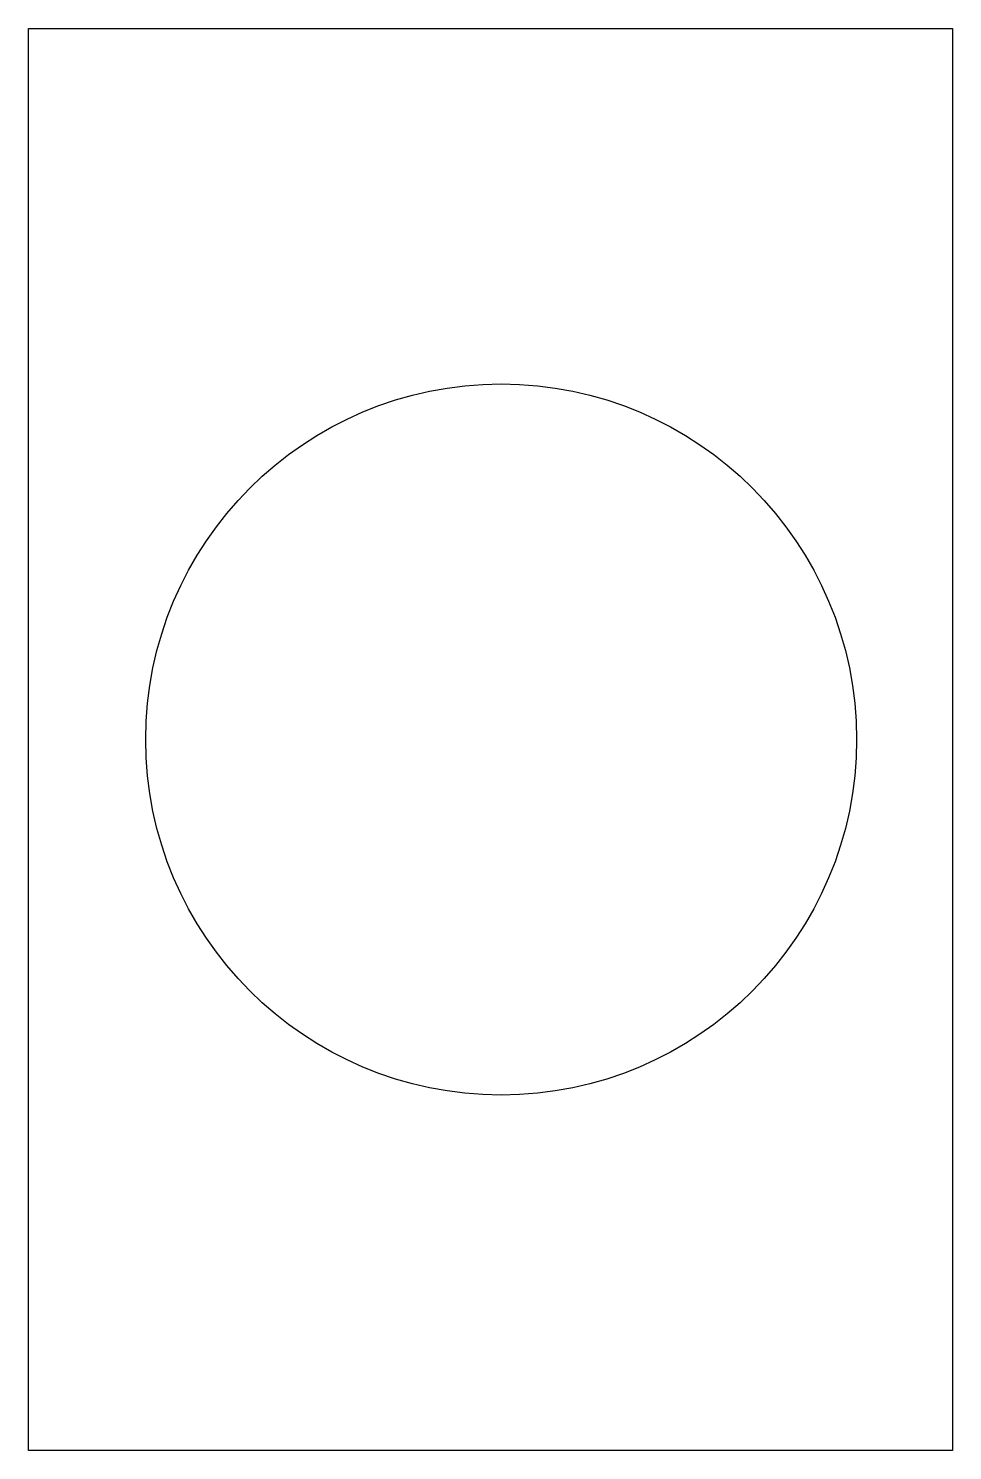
# Model space of a CAD drawing. Header units: millimetres. Extents: x -26 to 0, y 0 to 40.
import ezdxf

# ---------------------------------------------------------------- set-up
doc = ezdxf.new("R2010")
doc.units = ezdxf.units.MM
doc.layers.get('0').update_dxf_attribs({"linetype": 'CONTINUOUS'})

msp = doc.modelspace()

# ---------------------------------------------------------------- linework, layer by layer
msp.add_lwpolyline([(0, 0), (-26, 0), (-26, 40), (0, 40)], close=True)
msp.add_circle((-12.7, 20), 10)

doc.saveas('drawing.dxf')
